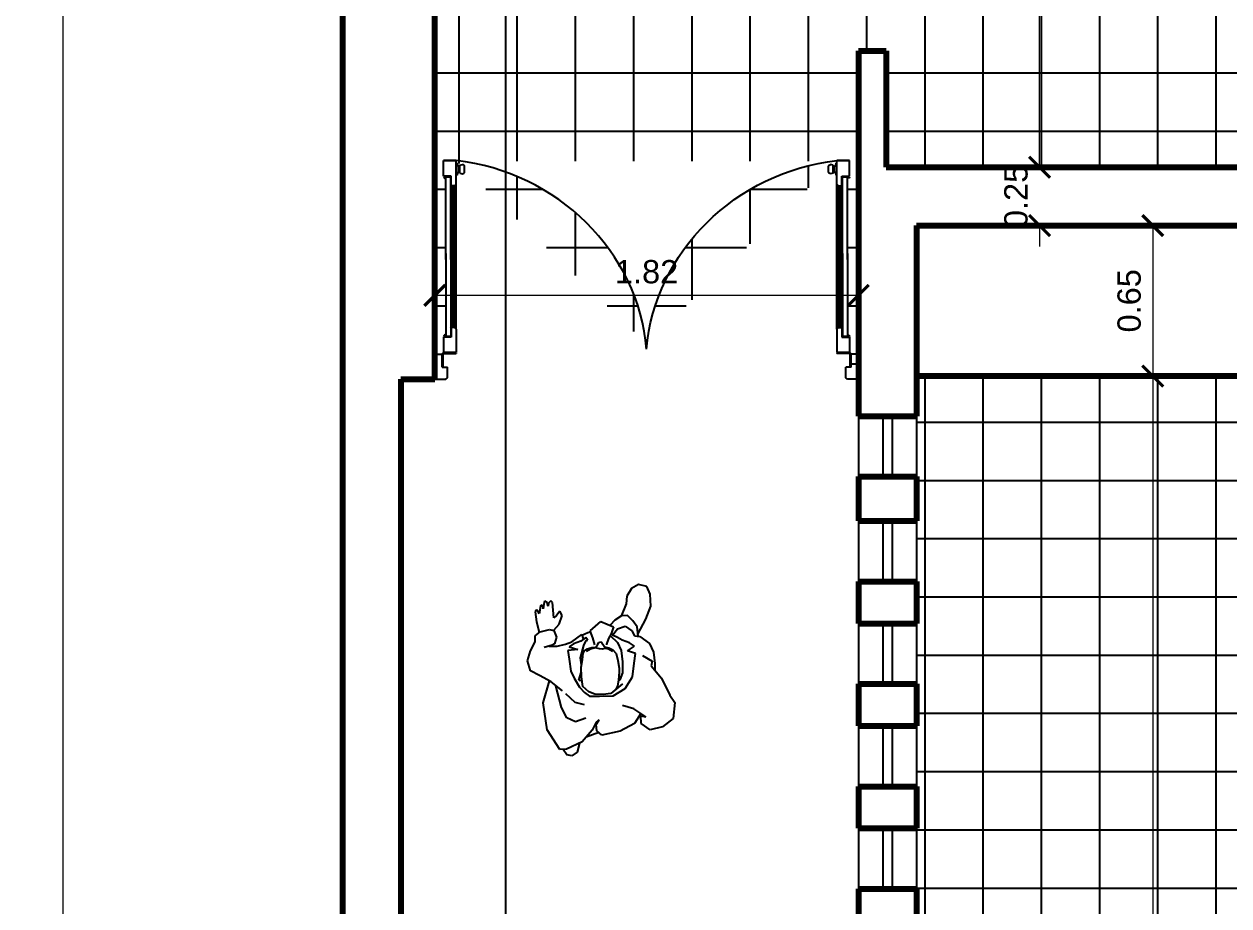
# Model space of a CAD drawing. Header units: inches. Extents: x -2.6 to 11.8, y -3.4 to 32.7.
# Drawn here: x -1.37 to 3.8, y 18.2 to 21.99 of the extents above; entities that cross this region are included whole.
import ezdxf

# ---------------------------------------------------------------- set-up
doc = ezdxf.new("R2010")
doc.units = ezdxf.units.IN
doc.header["$MEASUREMENT"] = 0
doc.linetypes.add('CONTINUA', pattern=[0])
for name, color, linetype in [('Cotas', 60, 'Continuous'), ('Linea de corte', 30, 'Continuous'), ('Personas', 241, 'Continuous'), ('Puertas', 1, 'Continuous'), ('Textura piso', 8, 'Continuous'), ('Ventana', 4, 'Continuous')]:
    doc.layers.add(name, color=color, linetype=linetype)
doc.layers.add('Paredes', color=5, linetype='Continuous', lineweight=80)
doc.styles.get("Standard").update_dxf_attribs({"font": 'arial.ttf'})
doc.dimstyles.new('Cotas', dxfattribs={"dimtxt": 0.1, "dimasz": 0.09, "dimexe": 0.2, "dimexo": 0.4, "dimgap": 0.05, "dimtad": 1, "dimzin": 0, "dimdsep": 46, "dimtxsty": 'Standard', "dimblk": 'ARCHTICK', "dimcen": 0.09, "dimse1": 1, "dimse2": 1, "dimclrd": 60, "dimclre": 256, "dimadec": 0, "dimazin": 0, "dimtfac": 1, "dimtix": 1, "dimtofl": 0, "dimtmove": 1, "dimatfit": 3, "dimfxl": 0, "dimtolj": 1, "dimtzin": 0, "dimlwd": 9, "dimarcsym": 0})
pattern_1 = [(0, (-26.74984, -126.97242), (7e-17, 0.25), []), (90, (-26.74984, -126.97242), (-0.25, 7e-17), [])]

# ---------------------------------------------------------------- blocks, each defined once
blk = doc.blocks.new('puerta 3')
at = {"layer": 'Puertas'}
for p, q in [((42.7446, 29.074), (42.7446, 29.0426)), ((42.8526, 29.074), (42.7446, 29.074)), ((42.7446, 29.074), (42.7446, 29.0426)), ((42.8526, 29.074), (42.8526, 29.0268)), ((42.8526, 29.074), (42.8526, 29.0268)), ((41.9137, 28.9822), (41.9137, 29.0362)), ((41.9137, 29.0362), (41.9137, 28.9822)), ((41.9806, 29.0362), (41.9137, 29.0362)), ((41.9137, 28.9822), (41.9137, 29.0362)), ((41.9137, 29.0362), (41.9137, 28.9822)), ((41.9806, 29.0362), (41.9137, 29.0362)), ((41.9806, 29.0034), (41.9806, 29.0362)), ((41.9806, 29.0034), (41.9806, 29.0362)), ((41.9827, 29.0293), (41.9827, 29.0362)), ((41.9827, 29.0293), (41.9827, 29.0362)), ((41.9896, 29.0293), (41.9827, 29.0293)), ((41.9896, 29.0293), (41.9827, 29.0293)), ((41.9827, 29.0271), (41.9827, 29.0055)), ((41.9827, 29.0055), (41.9827, 29.0271)), ((42.3132, 29.0271), (41.9827, 29.0271)), ((42.3386, 29.0271), (41.9827, 29.0271)), ((41.9827, 29.0271), (41.9827, 29.0055)), ((41.9827, 29.0055), (41.9827, 29.0271)), ((42.3132, 29.0271), (41.9827, 29.0271)), ((42.3386, 29.0271), (41.9827, 29.0271)), ((42.3132, 29.0271), (42.6691, 29.0271)), ((42.3132, 29.0271), (42.6691, 29.0271)), ((42.3386, 29.0271), (42.6691, 29.0271)), ((42.3386, 29.0271), (42.6691, 29.0271)), ((42.6623, 29.0293), (42.6691, 29.0293)), ((42.6623, 29.0293), (42.6691, 29.0293)), ((42.6691, 29.0293), (42.6691, 29.0362)), ((42.6691, 29.0293), (42.6691, 29.0362)), ((42.6691, 29.0271), (42.6691, 29.0055)), ((42.6691, 29.0055), (42.6691, 29.0271)), ((42.6691, 29.0271), (42.6691, 29.0055)), ((42.6691, 29.0055), (42.6691, 29.0271)), ((42.6713, 29.0362), (42.7381, 29.0362)), ((42.6713, 29.0034), (42.6713, 29.0362)), ((42.6713, 29.0362), (42.7381, 29.0362)), ((42.6713, 29.0034), (42.6713, 29.0362)), ((42.7381, 28.9822), (42.7381, 29.0362)), ((42.7381, 29.0362), (42.7381, 28.9822)), ((42.7381, 28.9822), (42.7381, 29.0362)), ((42.7381, 29.0362), (42.7381, 28.9822)), ((42.7425, 29.0362), (42.7403, 29.0362)), ((42.7403, 28.9822), (42.7403, 29.0362)), ((42.7425, 29.0362), (42.7403, 29.0362)), ((42.7403, 28.9822), (42.7403, 29.0362)), ((42.7425, 29.0362), (42.7425, 28.9822)), ((42.7425, 29.0362), (42.7425, 28.9822)), ((42.8008, 29.0426), (42.7446, 29.0426)), ((42.8008, 29.0426), (42.7446, 29.0426)), ((42.7986, 29.0405), (42.7446, 29.0405)), ((42.7446, 29.0405), (42.7446, 29.0383)), ((42.7986, 29.0405), (42.7446, 29.0405)), ((42.7446, 29.0405), (42.7446, 29.0383)), ((42.7986, 29.0383), (42.7446, 29.0383)), ((42.7986, 29.0383), (42.7446, 29.0383)), ((42.7986, 29.0383), (42.7986, 29.0405)), ((42.7986, 29.0383), (42.7986, 29.0405)), ((42.8008, 29.0426), (42.8008, 29.02)), ((42.8008, 29.0426), (42.8008, 29.02)), ((42.8458, 29.02), (42.8008, 29.02)), ((42.8458, 29.02), (42.8008, 29.02)), ((42.8526, 29.0268), (42.8458, 29.02)), ((42.8526, 29.0268), (42.8458, 29.02)), ((42.0149, 28.9822), (41.9137, 28.9822)), ((42.0149, 28.9822), (41.9137, 28.9822)), ((41.924, 28.9778), (41.924, 28.9822)), ((41.924, 28.9778), (41.924, 28.9822)), ((41.933, 28.966), (41.9308, 28.9548)), ((41.933, 28.966), (41.9308, 28.9548)), ((41.9676, 28.966), (41.933, 28.966)), ((41.9676, 28.966), (41.933, 28.966)), ((41.9401, 28.966), (41.9401, 28.972)), ((41.9605, 28.972), (41.9401, 28.972)), ((41.9401, 28.966), (41.9401, 28.972)), ((41.9605, 28.972), (41.9401, 28.972)), ((41.9605, 28.966), (41.9605, 28.972)), ((41.9605, 28.966), (41.9605, 28.972)), ((41.9676, 28.966), (41.9698, 28.9548)), ((41.9676, 28.966), (41.9698, 28.9548)), ((41.9766, 28.9778), (41.9766, 28.9822)), ((41.9766, 28.9778), (41.9766, 28.9822)), ((42.0217, 29.0034), (41.9806, 29.0034)), ((42.0217, 29.0034), (41.9806, 29.0034)), ((42.0217, 29.0055), (41.9827, 29.0055)), ((42.0217, 29.0055), (41.9827, 29.0055)), ((42.0217, 28.989), (42.0149, 28.9822)), ((42.0217, 28.989), (42.0149, 28.9822)), ((42.637, 28.9822), (42.0149, 28.9822)), ((42.637, 28.9822), (42.0149, 28.9822)), ((42.6352, 28.984), (42.0166, 28.984)), ((42.6352, 28.984), (42.0166, 28.984)), ((42.6334, 28.9858), (42.0185, 28.9858)), ((42.6334, 28.9858), (42.0185, 28.9858)), ((42.0217, 29.0055), (42.0226, 29.0064)), ((42.0217, 29.0055), (42.0226, 29.0064)), ((42.0217, 28.989), (42.0217, 29.0034)), ((42.0217, 28.989), (42.0217, 29.0034)), ((42.6301, 28.9985), (42.0217, 28.9985)), ((42.6301, 28.9985), (42.0217, 28.9985)), ((42.6301, 28.9922), (42.0217, 28.9922)), ((42.6301, 28.9922), (42.0217, 28.9922)), ((42.0234, 29.0055), (42.0226, 29.0064)), ((42.0234, 29.0055), (42.0226, 29.0064)), ((42.3132, 29.0055), (42.0234, 29.0055)), ((42.3386, 29.0055), (42.0234, 29.0055)), ((42.3132, 29.0055), (42.0234, 29.0055)), ((42.3386, 29.0055), (42.0234, 29.0055)), ((42.3132, 29.0055), (42.6284, 29.0055)), ((42.3132, 29.0055), (42.6284, 29.0055)), ((42.3386, 29.0055), (42.6284, 29.0055)), ((42.3386, 29.0055), (42.6284, 29.0055)), ((42.6284, 29.0055), (42.6293, 29.0064)), ((42.6284, 29.0055), (42.6293, 29.0064)), ((42.6301, 29.0055), (42.6293, 29.0064)), ((42.6301, 29.0055), (42.6293, 29.0064)), ((42.6301, 29.0055), (42.6691, 29.0055)), ((42.6301, 29.0055), (42.6691, 29.0055)), ((42.6301, 29.0034), (42.6713, 29.0034)), ((42.6301, 28.989), (42.6301, 29.0034)), ((42.6301, 29.0034), (42.6713, 29.0034)), ((42.6301, 28.989), (42.6301, 29.0034)), ((42.6301, 28.989), (42.637, 28.9822)), ((42.6301, 28.989), (42.637, 28.9822)), ((42.637, 28.9822), (42.7381, 28.9822)), ((42.637, 28.9822), (42.7381, 28.9822)), ((42.7403, 28.9822), (42.7425, 28.9822)), ((42.7403, 28.9822), (42.7425, 28.9822)), ((41.9617, 28.946), (41.9389, 28.946)), ((41.9617, 28.946), (41.9389, 28.946)), ((41.933, 27.3639), (41.9308, 27.375)), ((41.933, 27.3639), (41.9308, 27.375)), ((41.9676, 27.3639), (41.933, 27.3639)), ((41.9676, 27.3639), (41.933, 27.3639)), ((41.9617, 27.3838), (41.9389, 27.3838)), ((41.9617, 27.3838), (41.9389, 27.3838)), ((41.9401, 27.3639), (41.9401, 27.3578)), ((41.9401, 27.3639), (41.9401, 27.3578)), ((41.9605, 27.3578), (41.9401, 27.3578)), ((41.9605, 27.3578), (41.9401, 27.3578)), ((41.9605, 27.3639), (41.9605, 27.3578)), ((41.9605, 27.3639), (41.9605, 27.3578)), ((41.9676, 27.3639), (41.9698, 27.375)), ((41.9676, 27.3639), (41.9698, 27.375)), ((41.9137, 27.3477), (41.9137, 27.2937)), ((41.9137, 27.2937), (41.9137, 27.3477)), ((42.0149, 27.3477), (41.9137, 27.3477)), ((41.9137, 27.3477), (41.9137, 27.2937)), ((41.9137, 27.2937), (41.9137, 27.3477)), ((42.0149, 27.3477), (41.9137, 27.3477)), ((41.924, 27.352), (41.924, 27.3477)), ((41.924, 27.352), (41.924, 27.3477)), ((41.9766, 27.352), (41.9766, 27.3477)), ((41.9766, 27.352), (41.9766, 27.3477)), ((42.0217, 27.3264), (41.9806, 27.3264)), ((41.9806, 27.3264), (41.9806, 27.2937)), ((42.0217, 27.3264), (41.9806, 27.3264)), ((41.9806, 27.3264), (41.9806, 27.2937)), ((42.0217, 27.3243), (41.9827, 27.3243)), ((41.9827, 27.3027), (41.9827, 27.3243)), ((41.9827, 27.3243), (41.9827, 27.3027)), ((42.0217, 27.3243), (41.9827, 27.3243)), ((41.9827, 27.3027), (41.9827, 27.3243)), ((41.9827, 27.3243), (41.9827, 27.3027)), ((42.0217, 27.3408), (42.0149, 27.3477)), ((42.637, 27.3477), (42.0149, 27.3477)), ((42.0217, 27.3408), (42.0149, 27.3477)), ((42.637, 27.3477), (42.0149, 27.3477)), ((42.6352, 27.3459), (42.0166, 27.3459)), ((42.6352, 27.3459), (42.0166, 27.3459)), ((42.6334, 27.344), (42.0185, 27.344)), ((42.6334, 27.344), (42.0185, 27.344)), ((42.0217, 27.3408), (42.0217, 27.3264)), ((42.0217, 27.3408), (42.0217, 27.3264)), ((42.6301, 27.3376), (42.0217, 27.3376)), ((42.6301, 27.3376), (42.0217, 27.3376)), ((42.6301, 27.3313), (42.0217, 27.3313)), ((42.6301, 27.3313), (42.0217, 27.3313)), ((42.0217, 27.3243), (42.0226, 27.3234)), ((42.0217, 27.3243), (42.0226, 27.3234)), ((42.0234, 27.3243), (42.0226, 27.3234)), ((42.0234, 27.3243), (42.0226, 27.3234)), ((42.3132, 27.3243), (42.0234, 27.3243)), ((42.3386, 27.3243), (42.0234, 27.3243)), ((42.3132, 27.3243), (42.0234, 27.3243)), ((42.3386, 27.3243), (42.0234, 27.3243)), ((42.3132, 27.3243), (42.6284, 27.3243)), ((42.3132, 27.3243), (42.6284, 27.3243)), ((42.3386, 27.3243), (42.6284, 27.3243)), ((42.3386, 27.3243), (42.6284, 27.3243)), ((42.6284, 27.3243), (42.6293, 27.3234)), ((42.6284, 27.3243), (42.6293, 27.3234)), ((42.6301, 27.3243), (42.6293, 27.3234)), ((42.6301, 27.3243), (42.6293, 27.3234)), ((42.6301, 27.3408), (42.637, 27.3477)), ((42.6301, 27.3408), (42.637, 27.3477)), ((42.6301, 27.3408), (42.6301, 27.3264)), ((42.6301, 27.3408), (42.6301, 27.3264)), ((42.6301, 27.3264), (42.6713, 27.3264)), ((42.6301, 27.3264), (42.6713, 27.3264)), ((42.6301, 27.3243), (42.6691, 27.3243)), ((42.6301, 27.3243), (42.6691, 27.3243)), ((42.637, 27.3477), (42.7381, 27.3477)), ((42.637, 27.3477), (42.7381, 27.3477)), ((42.6691, 27.3027), (42.6691, 27.3243)), ((42.6691, 27.3243), (42.6691, 27.3027)), ((42.6691, 27.3027), (42.6691, 27.3243)), ((42.6691, 27.3243), (42.6691, 27.3027)), ((42.6713, 27.3264), (42.6713, 27.2937)), ((42.6713, 27.3264), (42.6713, 27.2937)), ((42.7381, 27.3477), (42.7381, 27.2937)), ((42.7381, 27.2937), (42.7381, 27.3477)), ((42.7381, 27.3477), (42.7381, 27.2937)), ((42.7381, 27.2937), (42.7381, 27.3477)), ((42.7403, 27.3477), (42.7403, 27.2937)), ((42.7403, 27.3477), (42.7425, 27.3477)), ((42.7403, 27.3477), (42.7403, 27.2937)), ((42.7403, 27.3477), (42.7425, 27.3477)), ((42.7425, 27.2937), (42.7425, 27.3477)), ((42.7425, 27.2937), (42.7425, 27.3477)), ((42.8008, 27.2872), (42.8008, 27.3099)), ((42.8458, 27.3099), (42.8008, 27.3099)), ((42.8008, 27.2872), (42.8008, 27.3099)), ((42.8458, 27.3099), (42.8008, 27.3099)), ((42.8526, 27.303), (42.8458, 27.3099)), ((42.8526, 27.303), (42.8458, 27.3099)), ((41.9806, 27.2937), (41.9137, 27.2937)), ((41.9806, 27.2937), (41.9137, 27.2937)), ((42.3132, 27.3027), (41.9827, 27.3027)), ((42.3386, 27.3027), (41.9827, 27.3027)), ((42.3132, 27.3027), (41.9827, 27.3027)), ((42.3386, 27.3027), (41.9827, 27.3027)), ((41.9896, 27.3005), (41.9827, 27.3005)), ((41.9827, 27.3005), (41.9827, 27.2937)), ((41.9896, 27.3005), (41.9827, 27.3005)), ((41.9827, 27.3005), (41.9827, 27.2937)), ((42.3132, 27.3027), (42.6691, 27.3027)), ((42.3132, 27.3027), (42.6691, 27.3027)), ((42.3386, 27.3027), (42.6691, 27.3027)), ((42.3386, 27.3027), (42.6691, 27.3027)), ((42.6623, 27.3005), (42.6691, 27.3005)), ((42.6623, 27.3005), (42.6691, 27.3005)), ((42.6691, 27.3005), (42.6691, 27.2937)), ((42.6691, 27.3005), (42.6691, 27.2937)), ((42.6713, 27.2937), (42.7381, 27.2937)), ((42.6713, 27.2937), (42.7381, 27.2937)), ((42.7425, 27.2937), (42.7403, 27.2937)), ((42.7425, 27.2937), (42.7403, 27.2937)), ((42.7986, 27.2915), (42.7446, 27.2915)), ((42.7446, 27.2893), (42.7446, 27.2915)), ((42.7986, 27.2915), (42.7446, 27.2915)), ((42.7446, 27.2893), (42.7446, 27.2915)), ((42.7986, 27.2893), (42.7446, 27.2893)), ((42.7986, 27.2893), (42.7446, 27.2893)), ((42.8008, 27.2872), (42.7446, 27.2872)), ((42.7446, 27.2559), (42.7446, 27.2872)), ((42.8008, 27.2872), (42.7446, 27.2872)), ((42.7446, 27.2559), (42.7446, 27.2872)), ((42.8526, 27.2559), (42.7446, 27.2559)), ((42.7986, 27.2915), (42.7986, 27.2893)), ((42.7986, 27.2915), (42.7986, 27.2893)), ((42.8526, 27.2559), (42.8526, 27.303)), ((42.8526, 27.2559), (42.8526, 27.303))]:
    blk.add_line(p, q, dxfattribs=at)
at = {"layer": 'Puertas', "extrusion": (0, 0, -1)}
for centre, major_axis, ratio, start_param, end_param in [((41.9827, 29.0293), (0.00485, 0.00485), 1, 5.497787, 7.068583), ((41.9827, 29.0293), (0.00485, 0.00485), 1, 5.497787, 7.068583), ((42.6691, 29.0293), (0.00485, -0.00485), 1, 2.356194, 3.926991), ((42.6691, 29.0293), (0.00485, -0.00485), 1, 2.356194, 3.926991), ((42.7425, 29.0383), (0.00153, -0.00153), 1, -1.570796, 4.712389), ((42.7425, 29.0383), (0.00153, -0.00153), 1, -1.570796, 4.712389), ((42.7415, 29.0347), (-0.3772, 0.7988), 0.930335, 3.63352, 5.066058), ((41.9239, 28.9521), (0.0182, 0.0182), 1, 5.499536, 6.181362), ((41.9239, 28.9521), (0.0182, 0.0182), 1, 5.499536, 6.181362), ((41.9767, 28.9521), (0.0182, 0.0182), 1, 4.814212, 5.496038), ((41.9767, 28.9521), (0.0182, 0.0182), 1, 4.814212, 5.496038), ((41.9389, 28.9541), (0.00575, 0.00575), 1, 2.356194, 4.008598), ((41.9389, 28.9541), (0.00575, 0.00575), 1, 2.356194, 4.008598), ((41.9617, 28.9541), (0.00575, 0.00575), 1, 0.703791, 2.356194), ((41.9617, 28.9541), (0.00575, 0.00575), 1, 0.703791, 2.356194)]:
    blk.add_ellipse(centre, major_axis=major_axis, ratio=ratio, start_param=start_param, end_param=end_param, dxfattribs=at)
at = {"layer": 'Puertas'}
for centre, major_axis, ratio, start_param, end_param in [((42.7415, 27.2951), (0.3772, 0.7988), 0.930335, 0.491927, 1.924465), ((41.9239, 27.3777), (0.0182, 0.0182), 1, 3.92874, 4.610566), ((41.9239, 27.3777), (0.0182, 0.0182), 1, 3.92874, 4.610566), ((41.9389, 27.3757), (0.00575, 0.00575), 1, 0.785398, 2.437801), ((41.9389, 27.3757), (0.00575, 0.00575), 1, 0.785398, 2.437801), ((41.9767, 27.3777), (-0.0182, 0.0182), 1, 1.672619, 2.354446), ((41.9767, 27.3777), (-0.0182, 0.0182), 1, 1.672619, 2.354446), ((41.9617, 27.3757), (-0.00575, 0.00575), 1, 3.845384, 5.497787), ((41.9617, 27.3757), (-0.00575, 0.00575), 1, 3.845384, 5.497787), ((41.9827, 27.3005), (-0.00485, 0.00485), 1, 2.356194, 3.926991), ((41.9827, 27.3005), (-0.00485, 0.00485), 1, 2.356194, 3.926991), ((42.6691, 27.3005), (0.00485, 0.00485), 1, 2.356194, 3.926991), ((42.6691, 27.3005), (0.00485, 0.00485), 1, 2.356194, 3.926991), ((42.7425, 27.2915), (0.00153, 0.00153), 1, 1.570796326794897, 7.853981633974483), ((42.7425, 27.2915), (0.00153, 0.00153), 1, 1.570796326794897, 7.853981633974483)]:
    blk.add_ellipse(centre, major_axis=major_axis, ratio=ratio, start_param=start_param, end_param=end_param, dxfattribs=at)
blk = doc.blocks.new('_ArchTick')
at = {"color": 0, "linetype": 'ByBlock', "const_width": 0.15}
blk.add_lwpolyline([(-0.5, -0.5), (0.5, 0.5)], dxfattribs=at)
blk = doc.blocks.new('*D104')
at = {"layer": 'Cotas', "color": 60, "linetype": 'CONTINUA', "lineweight": 9, "transparency": 16777216}
blk.add_line((-1.2, 30.05), (-1.2, 0), dxfattribs=at)
at = {"layer": 'Defpoints', "color": 0, "transparency": 16777216}
for p in [(-1.2, 30.05), (-1.2, 0), (-1.2, 0)]:
    blk.add_point(p, dxfattribs=at)
at = {"layer": 'Cotas', "color": 60, "lineweight": 9, "transparency": 16777216, "xscale": 0.09, "yscale": 0.09, "zscale": 0.09}
for p, rotation in [((-1.2, 30.05), 90), ((-1.2, 0), 270)]:
    blk.add_blockref('_ArchTick', p, dxfattribs=dict(at, rotation=rotation))
at = {"layer": 'Cotas', "color": 0, "transparency": 16777216, "insert": (-1.3011, 15.025), "char_height": 0.1, "attachment_point": 5, "rotation": 90}
blk.add_mtext('\\A1;30.05', dxfattribs=at)
blk = doc.blocks.new('*D106')
at = {"layer": 'Cotas', "color": 60, "linetype": 'CONTINUA', "lineweight": 9, "transparency": 16777216}
blk.add_line((2.9922, 21.372), (2.9922, 25.4866), dxfattribs=at)
at = {"layer": 'Defpoints', "color": 0, "transparency": 16777216}
for p in [(2.9922, 25.4866), (2.9922, 25.4866), (2.9922, 21.372)]:
    blk.add_point(p, dxfattribs=at)
at = {"layer": 'Cotas', "color": 60, "lineweight": 9, "transparency": 16777216, "xscale": 0.09, "yscale": 0.09, "zscale": 0.09}
for p, rotation in [((2.9922, 25.4866), 90), ((2.9922, 21.372), 270)]:
    blk.add_blockref('_ArchTick', p, dxfattribs=dict(at, rotation=rotation))
at = {"layer": 'Cotas', "color": 0, "transparency": 16777216, "insert": (2.892, 23.4293), "char_height": 0.1, "attachment_point": 5, "rotation": 90}
blk.add_mtext('\\A1;4.11', dxfattribs=at)
blk = doc.blocks.new('*D107')
at = {"layer": 'Cotas', "color": 60, "linetype": 'CONTINUA', "lineweight": 9, "transparency": 16777216}
blk.add_line((2.2142, 20.8221), (0.3961, 20.8221), dxfattribs=at)
at = {"layer": 'Defpoints', "color": 0, "transparency": 16777216}
for p in [(0.3961, 20.8221), (0.3961, 20.8221), (2.2142, 20.8221)]:
    blk.add_point(p, dxfattribs=at)
at = {"layer": 'Cotas', "color": 60, "lineweight": 9, "transparency": 16777216, "xscale": 0.09, "yscale": 0.09, "zscale": 0.09, "rotation": 180}
blk.add_blockref('_ArchTick', (0.3961, 20.8221), dxfattribs=at)
at = {"layer": 'Cotas', "color": 60, "lineweight": 9, "transparency": 16777216, "xscale": 0.09, "yscale": 0.09, "zscale": 0.09}
blk.add_blockref('_ArchTick', (2.2142, 20.8221), dxfattribs=at)
at = {"layer": 'Cotas', "color": 0, "transparency": 16777216, "insert": (1.3052, 20.9232), "char_height": 0.1, "attachment_point": 5}
blk.add_mtext('\\A1;1.82', dxfattribs=at)
blk = doc.blocks.new('*D109')
at = {"layer": 'Cotas', "color": 60, "linetype": 'CONTINUA', "lineweight": 9, "transparency": 16777216}
blk.add_line((3.4779, 21.122), (3.4779, 20.4759), dxfattribs=at)
at = {"layer": 'Defpoints', "color": 0, "transparency": 16777216}
for p in [(3.4779, 21.122), (3.4779, 20.4759), (3.4779, 20.4759)]:
    blk.add_point(p, dxfattribs=at)
at = {"layer": 'Cotas', "color": 60, "lineweight": 9, "transparency": 16777216, "xscale": 0.09, "yscale": 0.09, "zscale": 0.09}
for p, rotation in [((3.4779, 21.122), 90), ((3.4779, 20.4759), 270)]:
    blk.add_blockref('_ArchTick', p, dxfattribs=dict(at, rotation=rotation))
at = {"layer": 'Cotas', "color": 0, "transparency": 16777216, "insert": (3.3769, 20.7989), "char_height": 0.1, "attachment_point": 5, "rotation": 90}
blk.add_mtext('\\A1;0.65', dxfattribs=at)
blk = doc.blocks.new('*D110')
at = {"layer": 'Cotas', "color": 60, "linetype": 'CONTINUA', "lineweight": 9, "transparency": 16777216}
blk.add_line((3.4779, 20.4759), (3.4779, 13.8641), dxfattribs=at)
at = {"layer": 'Defpoints', "color": 0, "transparency": 16777216}
for p in [(3.4779, 20.4759), (3.4779, 13.8641), (3.4779, 13.8641)]:
    blk.add_point(p, dxfattribs=at)
at = {"layer": 'Cotas', "color": 60, "lineweight": 9, "transparency": 16777216, "xscale": 0.09, "yscale": 0.09, "zscale": 0.09}
for p, rotation in [((3.4779, 20.4759), 90), ((3.4779, 13.8641), 270)]:
    blk.add_blockref('_ArchTick', p, dxfattribs=dict(at, rotation=rotation))
at = {"layer": 'Cotas', "color": 0, "transparency": 16777216, "insert": (3.3769, 17.17), "char_height": 0.1, "attachment_point": 5, "rotation": 90}
blk.add_mtext('\\A1;6.61', dxfattribs=at)
blk = doc.blocks.new('*D169')
at = {"layer": 'Cotas', "color": 60, "linetype": 'CONTINUA', "lineweight": 9, "transparency": 16777216}
for p, q in [((2.9922, 21.372), (2.9922, 21.462)), ((2.9922, 21.122), (2.9922, 21.032))]:
    blk.add_line(p, q, dxfattribs=at)
at = {"layer": 'Defpoints', "color": 0, "transparency": 16777216}
for p in [(2.9922, 21.372), (2.9922, 21.372), (2.9922, 21.122)]:
    blk.add_point(p, dxfattribs=at)
at = {"layer": 'Cotas', "color": 60, "lineweight": 9, "transparency": 16777216, "xscale": 0.09, "yscale": 0.09, "zscale": 0.09}
for p, rotation in [((2.9922, 21.372), 270), ((2.9922, 21.122), 90)]:
    blk.add_blockref('_ArchTick', p, dxfattribs=dict(at, rotation=rotation))
at = {"layer": 'Cotas', "color": 0, "transparency": 16777216, "insert": (2.8912, 21.247), "char_height": 0.1, "attachment_point": 5, "rotation": 90}
blk.add_mtext('\\A1;0.25', dxfattribs=at)
blk = doc.blocks.new('persona2')
at = {"layer": 'Personas', "color": 30, "linetype": 'ByBlock'}
for p, q in [((44.9762, 30.9105), (45.0493, 30.947)), ((45.0493, 30.947), (45.0801, 30.9681)), ((45.0801, 30.9681), (45.1494, 30.9605)), ((45.1494, 30.9605), (45.184, 30.9143)), ((44.8261, 30.8585), (44.8646, 30.8759)), ((44.8646, 30.8759), (44.9127, 30.8816)), ((44.9127, 30.8816), (44.9411, 30.8816)), ((44.9223, 30.8662), (44.9762, 30.9105)), ((45.184, 30.9143), (45.1975, 30.8624)), ((44.7972, 30.8182), (44.8261, 30.8585)), ((44.878, 30.8297), (44.9031, 30.8701)), ((44.9031, 30.8701), (44.9223, 30.8662)), ((45.1417, 30.8432), (45.1071, 30.7912)), ((45.1378, 30.822), (45.1417, 30.8432)), ((45.1706, 30.8239), (45.1378, 30.822)), ((45.1975, 30.8624), (45.1706, 30.8239)), ((44.7299, 30.7874), (44.7068, 30.7643)), ((44.7549, 30.8066), (44.7299, 30.7874)), ((44.753, 30.7547), (44.7722, 30.7836)), ((44.7959, 30.8105), (44.7549, 30.8066)), ((44.7722, 30.7836), (44.7934, 30.7951)), ((44.7934, 30.7951), (44.7972, 30.8182)), ((44.8242, 30.7739), (44.8126, 30.7413)), ((44.8376, 30.7951), (44.8242, 30.7739)), ((44.8588, 30.7643), (44.8376, 30.7951)), ((44.8703, 30.7989), (44.8588, 30.7643)), ((44.9108, 30.7932), (44.8703, 30.7989)), ((44.9704, 30.7855), (44.9108, 30.7932)), ((45.0205, 30.7547), (44.9704, 30.7855)), ((45.1071, 30.7912), (45.0936, 30.7432)), ((45.1273, 30.8215), (45.1706, 30.7951)), ((45.1706, 30.7951), (45.2033, 30.7336)), ((44.7068, 30.7643), (44.7087, 30.7393)), ((44.7087, 30.7393), (44.726, 30.7105)), ((44.7645, 30.722), (44.753, 30.7547)), ((44.7914, 30.7009), (44.7645, 30.722)), ((44.8011, 30.722), (44.7914, 30.7009)), ((44.7931, 30.6907), (44.8222, 30.722)), ((44.8126, 30.7413), (44.8011, 30.722)), ((44.8222, 30.722), (44.8569, 30.7374)), ((44.8569, 30.7374), (44.905, 30.7432)), ((44.905, 30.7432), (44.9531, 30.7432)), ((44.9531, 30.7432), (44.9825, 30.7319)), ((45.0512, 30.7028), (45.0205, 30.7547)), ((45.2033, 30.7336), (45.2206, 30.6547)), ((44.726, 30.7105), (44.7487, 30.6903)), ((45.0532, 30.6451), (45.0512, 30.7028)), ((45.0532, 30.6009), (45.0532, 30.6451)), ((45.1744, 30.6297), (45.1552, 30.6432)), ((45.1552, 30.6432), (45.1648, 30.6297)), ((45.1648, 30.6297), (45.1994, 30.6124)), ((45.2014, 30.6336), (45.1744, 30.6297)), ((45.2206, 30.6547), (45.2014, 30.6336)), ((45.2087, 30.6416), (45.229, 30.5874)), ((44.7799, 30.5951), (44.7762, 30.6062)), ((44.7914, 30.5693), (44.7799, 30.5951)), ((44.7876, 30.5682), (44.8068, 30.574)), ((44.8203, 30.5259), (44.7876, 30.5682)), ((44.8126, 30.5951), (44.8011, 30.5855)), ((44.8011, 30.5855), (44.8165, 30.5644)), ((44.8145, 30.5874), (44.8126, 30.5951)), ((44.8357, 30.5778), (44.8145, 30.5874)), ((44.8165, 30.5644), (44.828, 30.5336)), ((44.8877, 30.5624), (44.8357, 30.5778)), ((44.918, 30.5675), (44.8877, 30.5624)), ((45.0147, 30.5586), (45.0378, 30.5797)), ((45.0378, 30.5797), (45.0532, 30.6009)), ((45.0897, 30.5797), (45.0801, 30.5394)), ((45.1475, 30.5855), (45.1629, 30.5413)), ((45.1994, 30.6124), (45.2495, 30.5701)), ((45.2495, 30.5701), (45.2803, 30.5028)), ((44.8299, 30.499), (44.8203, 30.5259)), ((44.828, 30.5336), (44.8415, 30.5144)), ((44.8415, 30.5144), (44.853, 30.5509)), ((44.853, 30.5509), (44.8569, 30.5086)), ((44.8569, 30.5086), (44.8934, 30.5144)), ((44.8934, 30.5144), (44.9454, 30.5221)), ((44.9454, 30.5221), (44.9762, 30.5355)), ((44.9762, 30.5355), (45.0147, 30.5586)), ((45.0801, 30.5394), (45.0435, 30.5)), ((45.1629, 30.5413), (45.1455, 30.5048)), ((44.7703, 30.449), (44.7991, 30.4605)), ((44.7991, 30.4605), (44.828, 30.4509)), ((44.8376, 30.4624), (44.8299, 30.499)), ((44.8376, 30.4275), (44.8376, 30.4624)), ((45.0301, 30.4855), (44.9916, 30.4375)), ((45.1013, 30.4817), (45.0089, 30.4567)), ((45.1455, 30.5048), (45.1013, 30.4817)), ((45.2822, 30.474), (45.1975, 30.4201)), ((45.2803, 30.5028), (45.2822, 30.474)), ((44.7664, 30.4298), (44.7703, 30.449)), ((44.7761, 30.3894), (44.7664, 30.4298)), ((44.828, 30.4509), (44.8338, 30.4413)), ((44.8338, 30.4413), (44.8434, 30.4067)), ((44.9916, 30.4375), (44.9646, 30.3875)), ((45.082, 30.4028), (44.9875, 30.4298)), ((45.1975, 30.4201), (45.082, 30.4028)), ((44.7934, 30.3682), (44.7761, 30.3894)), ((44.8203, 30.3682), (44.7934, 30.3682)), ((44.8588, 30.349), (44.8203, 30.3682)), ((44.9646, 30.3875), (44.9435, 30.349)), ((44.9011, 30.3355), (44.8588, 30.349)), ((44.9435, 30.349), (44.9011, 30.3355))]:
    blk.add_line(p, q, dxfattribs=at)
at = {"layer": 'Personas', "color": 18, "linetype": 'ByBlock'}
for p, q in [((44.5817, 30.847), (44.574, 30.8124)), ((44.6144, 30.8624), (44.5817, 30.847)), ((44.6664, 30.8643), (44.6144, 30.8624)), ((44.7222, 30.8432), (44.6664, 30.8643)), ((44.787, 30.8097), (44.7222, 30.8432)), ((44.574, 30.8124), (44.5913, 30.7816)), ((44.5913, 30.7816), (44.624, 30.7624)), ((44.624, 30.7624), (44.6567, 30.7586)), ((44.6567, 30.7586), (44.7099, 30.7373)), ((45.2547, 30.5587), (45.2937, 30.549)), ((45.2937, 30.549), (45.3091, 30.5259)), ((45.3091, 30.5259), (45.3053, 30.5048)), ((45.3053, 30.5048), (45.2812, 30.4887))]:
    blk.add_line(p, q, dxfattribs=at)
at = {"layer": 'Personas', "linetype": 'ByBlock'}
for p, q in [((44.8694, 30.7156), (44.9004, 30.7229)), ((44.9004, 30.7229), (44.9321, 30.7284)), ((44.9321, 30.7284), (44.9546, 30.729)), ((44.9546, 30.729), (44.982, 30.7266)), ((44.9839, 30.7321), (44.9581, 30.7287)), ((44.965, 30.7296), (45.0094, 30.7217)), ((44.9875, 30.7278), (44.9839, 30.7321)), ((44.9857, 30.726), (44.9875, 30.7278)), ((45, 30.7437), (45.0411, 30.6931)), ((45.0094, 30.7217), (45.0253, 30.7126)), ((44.8335, 30.6621), (44.8432, 30.667)), ((44.8432, 30.6724), (44.845, 30.684)), ((44.8432, 30.667), (44.8432, 30.6724)), ((44.845, 30.684), (44.8536, 30.7023)), ((44.8536, 30.7023), (44.8694, 30.7156)), ((45.0411, 30.6931), (45.046, 30.6597)), ((44.8201, 30.6481), (44.8237, 30.6548)), ((44.8225, 30.642), (44.8201, 30.6481)), ((44.8322, 30.6359), (44.8225, 30.642)), ((44.8237, 30.6548), (44.8335, 30.6621)), ((44.8426, 30.6292), (44.8322, 30.6359)), ((44.8438, 30.611), (44.8426, 30.6292)), ((45.0442, 30.6238), (45.0338, 30.5982)), ((45.046, 30.6597), (45.0442, 30.6238)), ((44.8499, 30.5915), (44.8438, 30.611)), ((44.856, 30.5818), (44.8499, 30.5915)), ((44.8688, 30.5751), (44.856, 30.5818)), ((44.8956, 30.5721), (44.8688, 30.5751)), ((44.9285, 30.5654), (44.8956, 30.5721)), ((44.9693, 30.5672), (44.9285, 30.5654)), ((44.9839, 30.5556), (44.9515, 30.5664)), ((45.0107, 30.5727), (44.9693, 30.5672)), ((44.9827, 30.569), (44.9869, 30.5611)), ((45.0338, 30.5982), (45.0107, 30.5727)), ((44.9869, 30.5611), (44.9839, 30.5556)), ((44.7068, 30.4836), (44.6875, 30.474)), ((44.6875, 30.474), (44.7068, 30.4605)), ((44.7433, 30.4721), (44.7068, 30.4836)), ((44.7068, 30.4605), (44.7164, 30.449)), ((44.77, 30.4478), (44.7433, 30.4721)), ((44.651, 30.4432), (44.6433, 30.4355)), ((44.6433, 30.4355), (44.6529, 30.4259)), ((44.651, 30.4201), (44.6452, 30.4105)), ((44.6452, 30.4105), (44.649, 30.4067)), ((44.7164, 30.449), (44.651, 30.4432)), ((44.6664, 30.424), (44.651, 30.4201)), ((44.6529, 30.4259), (44.6664, 30.424)), ((44.649, 30.4067), (44.6779, 30.4028)), ((44.6644, 30.4009), (44.6625, 30.3932)), ((44.6625, 30.3932), (44.6664, 30.3913)), ((44.6779, 30.4028), (44.6644, 30.4009)), ((44.6664, 30.3913), (44.6991, 30.3855)), ((44.6856, 30.3798), (44.6837, 30.3721)), ((44.6837, 30.3721), (44.6914, 30.3682)), ((44.6991, 30.3855), (44.6856, 30.3798)), ((44.6914, 30.3682), (44.7337, 30.374)), ((44.7337, 30.374), (44.7786, 30.3862))]:
    blk.add_line(p, q, dxfattribs=at)
at = {"layer": 'Personas', "color": 5, "linetype": 'ByBlock'}
for p, q in [((44.7318, 30.6509), (44.7549, 30.7047)), ((44.7549, 30.7047), (44.7857, 30.6951)), ((44.7857, 30.6951), (44.8049, 30.6836)), ((44.8049, 30.6836), (44.8299, 30.674)), ((44.8299, 30.674), (44.8319, 30.674)), ((44.7722, 30.6047), (44.7318, 30.6509)), ((44.803, 30.6163), (44.7722, 30.6047)), ((44.8319, 30.624), (44.803, 30.6163))]:
    blk.add_line(p, q, dxfattribs=at)
at = {"layer": 'Personas', "color": 250, "linetype": 'ByBlock'}
for p, q in [((44.8517, 30.684), (44.8487, 30.6682)), ((44.8487, 30.6682), (44.8505, 30.6566)), ((44.8615, 30.7017), (44.8517, 30.684)), ((44.8499, 30.6439), (44.8456, 30.6274)), ((44.8456, 30.6274), (44.8517, 30.6049)), ((44.8505, 30.6566), (44.8499, 30.6439)), ((44.8517, 30.6049), (44.8615, 30.5879))]:
    blk.add_line(p, q, dxfattribs=at)

msp = doc.modelspace()

# ---------------------------------------------------------------- hatches: boundary and pattern name
at = {"layer": 'Textura piso'}
h = msp.add_hatch(dxfattribs=at)
h.set_pattern_fill('ANSI37', color=256, scale=2, angle=315, style=0)
h.set_pattern_definition(pattern_1)
edge = h.paths.add_edge_path()
edge.add_line((5.6491, 21.1822), (5.6491, 21.2224))
edge.add_line((5.6491, 21.2224), (5.6491, 21.2826))
edge.add_line((5.6491, 21.2826), (7.6497, 21.2826))
edge.add_line((7.6497, 21.2826), (7.6497, 21.2826))
edge.add_line((7.6497, 21.2826), (7.6499, 21.2826))
edge.add_line((7.6499, 21.2826), (7.6499, 24.5473))
edge.add_line((7.6499, 24.5473), (8.8099, 24.5473))
edge.add_line((8.8099, 24.5473), (8.8099, 25.4866))
edge.add_line((8.8099, 25.4866), (0.3961, 25.4866))
edge.add_line((0.3961, 25.4866), (0.3961, 20.5699))
edge.add_line((0.3961, 20.5699), (0.423, 20.5699))
edge.add_ellipse((0.4317, 20.5721), major_axis=(0.00153, -0.00153), ratio=1, start_angle=90, end_angle=405, ccw=False)
edge.add_line((0.4339, 20.574), (0.4339, 20.6494))
edge.add_ellipse((0.4408, 20.6454), major_axis=(0.00485, -0.00485), ratio=1, start_angle=135, end_angle=225, ccw=False)
edge.add_line((0.4429, 20.6532), (0.4429, 21.0013))
edge.add_line((0.4429, 21.0013), (0.4429, 21.3241))
edge.add_ellipse((0.4408, 21.3318), major_axis=(0.00485, 0.00485), ratio=1, start_angle=135, end_angle=225, ccw=False)
edge.add_line((0.4339, 21.3278), (0.4339, 21.4008))
edge.add_line((0.4339, 21.4008), (0.4879, 21.4008))
edge.add_ellipse((0.4353, 20.573), major_axis=(0.7988, -0.3772), ratio=0.930335, start_angle=28.1853, end_angle=110.2637, ccw=False)
edge.add_ellipse((2.175, 20.573), major_axis=(0.7988, 0.3772), ratio=0.930335, start_angle=69.7363, end_angle=151.8147, ccw=False)
edge.add_line((2.1224, 21.4008), (2.1764, 21.4008))
edge.add_line((2.1764, 21.4008), (2.1764, 21.3278))
edge.add_ellipse((2.1696, 21.3318), major_axis=(0.00485, 0.00485), ratio=1, start_angle=225, end_angle=315)
edge.add_line((2.1674, 21.3241), (2.1674, 21.0013))
edge.add_line((2.1674, 21.0013), (2.1674, 20.9759))
edge.add_line((2.1674, 20.9759), (2.1674, 20.6532))
edge.add_ellipse((2.1696, 20.6454), major_axis=(0.00485, 0.00485), ratio=1, start_angle=-45, end_angle=45)
edge.add_line((2.1764, 20.6494), (2.1764, 20.5764))
edge.add_line((2.1764, 20.5764), (2.1764, 20.5699))
edge.add_line((2.1764, 20.5699), (2.1807, 20.5699))
edge.add_line((2.1807, 20.5699), (2.1807, 20.5138))
edge.add_line((2.1807, 20.5138), (2.1602, 20.5138))
edge.add_line((2.1602, 20.5138), (2.1602, 20.4688))
edge.add_line((2.1602, 20.4688), (2.1671, 20.4619))
edge.add_line((2.1671, 20.4619), (2.2142, 20.4619))
edge.add_line((2.2142, 20.4619), (2.2142, 20.5699))
edge.add_line((2.2142, 20.5699), (2.2142, 21.872))
edge.add_line((2.2142, 21.872), (2.3342, 21.872))
edge.add_line((2.3342, 21.872), (2.3342, 21.372))
edge.add_line((2.3342, 21.372), (4.0499, 21.372))
edge.add_line((4.0499, 21.372), (4.0499, 21.1822))
edge.add_line((4.0499, 21.1822), (5.6491, 21.1822))
h.paths.add_polyline_path([(3.7512, 24.0904), (3.7512, 23.4904), (2.6512, 23.4904), (2.6512, 24.0904)], flags=16)
h.paths.add_polyline_path([(5.4868, 24.2166), (5.7684, 24.2166), (5.7684, 24.4035), (6.1307, 24.4035), (6.1307, 24.6851), (6.5061, 24.6851), (6.5061, 24.4035), (6.8684, 24.4035), (6.8684, 24.2166), (7.1499, 24.2166), (7.1499, 23.8412), (6.8684, 23.8412), (6.8684, 23.4912), (7.1499, 23.4912), (7.1499, 23.1158), (6.8684, 23.1158), (6.8684, 22.7658), (7.1499, 22.7658), (7.1499, 22.3904), (6.8684, 22.3904), (6.8684, 22.2035), (6.5061, 22.2035), (6.5061, 21.922), (6.1307, 21.922), (6.1307, 22.2035), (5.7684, 22.2035), (5.7684, 22.3904), (5.4868, 22.3904), (5.4868, 22.7658), (5.7684, 22.7658), (5.7684, 23.1158), (5.4868, 23.1158), (5.4868, 23.4912), (5.7684, 23.4912), (5.7684, 23.8412), (5.4868, 23.8412)], flags=16)
h.paths.add_polyline_path([(4.4868, 23.1904), (4.4868, 22.3904), (1.9868, 22.3904), (1.9868, 23.1904)], flags=16)
h.paths.add_polyline_path([(2.3512, 24.0904), (2.3512, 23.4904), (1.9012, 23.4904), (1.9012, 24.0904)], flags=16)
h.paths.add_polyline_path([(4.2047, 24.6693), (4.8928, 24.6693), (4.8928, 24.5476), (4.2047, 24.5476)], flags=24)
h.paths.add_polyline_path([(3.9203, 24.9797), (5.1563, 24.9797), (5.1563, 24.7484), (3.9203, 24.7484)], flags=24)
h = msp.add_hatch(dxfattribs=at)
h.set_pattern_fill('ANSI37', color=256, scale=2, angle=315, style=0)
h.set_pattern_definition(pattern_1)
edge = h.paths.add_edge_path()
edge.add_line((9.0599, 13.8641), (9.0599, 19.6663))
edge.add_ellipse((9.0483, 19.6701), major_axis=(0.00575, 0.00575), ratio=1, start_angle=220.3243, end_angle=315, ccw=False)
edge.add_line((9.0476, 19.662), (9.0322, 19.6658))
edge.add_line((9.0322, 19.6658), (9.0322, 19.6714))
edge.add_ellipse((9.0521, 19.6552), major_axis=(0.0182, 0.0182), ratio=1, start_angle=95.834, end_angle=134.8998)
edge.add_line((9.0265, 19.6552), (9.0221, 19.6552))
edge.add_line((9.0221, 19.6552), (9.0221, 19.645))
edge.add_line((9.0221, 19.645), (8.9681, 19.645))
edge.add_ellipse((9.0207, 20.4728), major_axis=(0.5865, 0.5865), ratio=1, start_angle=134.7855, end_angle=221.3655, ccw=False)
edge.add_line((8.1912, 20.4759), (8.1599, 20.4759))
edge.add_line((8.1599, 20.4759), (7.6499, 20.4759))
edge.add_line((7.6499, 20.4759), (2.4642, 20.4759))
edge.add_line((2.4642, 20.4759), (2.4642, 20.3041))
edge.add_line((2.4642, 20.3041), (2.4642, 20.0441))
edge.add_line((2.4642, 20.0441), (2.4642, 19.8541))
edge.add_line((2.4642, 19.8541), (2.4642, 19.5941))
edge.add_line((2.4642, 19.5941), (2.4642, 19.4141))
edge.add_line((2.4642, 19.4141), (2.4642, 19.1541))
edge.add_line((2.4642, 19.1541), (2.4642, 18.9741))
edge.add_line((2.4642, 18.9741), (2.4642, 18.7141))
edge.add_line((2.4642, 18.7141), (2.4642, 18.5341))
edge.add_line((2.4642, 18.5341), (2.4642, 18.2741))
edge.add_line((2.4642, 18.2741), (2.4642, 18.0941))
edge.add_line((2.4642, 18.0941), (2.4642, 17.8341))
edge.add_line((2.4642, 17.8341), (2.4642, 17.6541))
edge.add_line((2.4642, 17.6541), (2.4642, 17.3941))
edge.add_line((2.4642, 17.3941), (2.4642, 17.2141))
edge.add_line((2.4642, 17.2141), (2.4642, 16.9541))
edge.add_line((2.4642, 16.9541), (2.4642, 16.7741))
edge.add_line((2.4642, 16.7741), (2.4642, 16.5141))
edge.add_line((2.4642, 16.5141), (2.4642, 16.3341))
edge.add_line((2.4642, 16.3341), (2.4642, 16.0741))
edge.add_line((2.4642, 16.0741), (2.4642, 15.8941))
edge.add_line((2.4642, 15.8941), (2.4642, 15.6341))
edge.add_line((2.4642, 15.6341), (2.4642, 15.4541))
edge.add_line((2.4642, 15.4541), (2.4642, 15.1941))
edge.add_line((2.4642, 15.1941), (2.4642, 15.0141))
edge.add_line((2.4642, 15.0141), (2.4642, 14.7541))
edge.add_line((2.4642, 14.7541), (2.4642, 14.5741))
edge.add_line((2.4642, 14.5741), (2.4642, 14.3141))
edge.add_line((2.4642, 14.3141), (2.4642, 14.1341))
edge.add_line((2.4642, 14.1341), (2.4642, 13.8641))
edge.add_line((2.4642, 13.8641), (5.3119, 13.8641))
edge.add_line((5.3119, 13.8641), (9.0599, 13.8641))
h.paths.add_polyline_path([(5.2947, 17.8973), (5.9829, 17.8973), (5.9829, 17.7757), (5.2947, 17.7757)], flags=24)
h.paths.add_polyline_path([(5.1961, 18.2365), (5.9816, 18.2365), (5.9816, 18.0053), (5.1961, 18.0053)], flags=24)

# ---------------------------------------------------------------- linework, layer by layer
at = {"layer": 'Linea de corte'}
msp.add_line((0.7, 32.25), (0.7, -2.2), dxfattribs=at)
at = {"layer": 'Paredes'}
for p, q in [((0, 30.05), (0, 0)), ((0.3961, 20.4619), (0.3961, 26.9286)), ((2.2142, 21.872), (2.2142, 20.3041)), ((2.2142, 21.872), (2.3342, 21.872)), ((2.3342, 21.872), (2.3342, 21.372)), ((2.3342, 21.372), (4.0499, 21.372)), ((2.4642, 21.122), (2.4642, 20.3041)), ((2.4642, 21.122), (4.0499, 21.122)), ((0.25, 20.4619), (0.25, 5.5829)), ((0.25, 20.4619), (0.3961, 20.4619)), ((7.6499, 20.4759), (2.4642, 20.4759)), ((2.2142, 20.3041), (2.4642, 20.3041)), ((2.2142, 20.0441), (2.2142, 19.8541)), ((2.2142, 20.0441), (2.4642, 20.0441)), ((2.4642, 20.0441), (2.4642, 19.8541)), ((2.2142, 19.8541), (2.4642, 19.8541)), ((2.2142, 19.5941), (2.2142, 19.4141)), ((2.2142, 19.5941), (2.4642, 19.5941)), ((2.4642, 19.5941), (2.4642, 19.4141)), ((2.2142, 19.4141), (2.4642, 19.4141)), ((2.2142, 19.1541), (2.2142, 18.9741)), ((2.2142, 19.1541), (2.4642, 19.1541)), ((2.4642, 19.1541), (2.4642, 18.9741)), ((2.2142, 18.9741), (2.4642, 18.9741)), ((2.2142, 18.7141), (2.2142, 18.5341)), ((2.2142, 18.7141), (2.4642, 18.7141)), ((2.4642, 18.7141), (2.4642, 18.5341)), ((2.2142, 18.5341), (2.4642, 18.5341)), ((2.2142, 18.2741), (2.2142, 18.0941)), ((2.2142, 18.2741), (2.4642, 18.2741)), ((2.4642, 18.2741), (2.4642, 18.0941))]:
    msp.add_line(p, q, dxfattribs=at)
at = {"layer": 'Puertas'}
for p, q in [((0.3961, 20.4619), (0.3961, 20.5699)), ((2.2142, 20.4619), (2.2142, 20.5699))]:
    msp.add_line(p, q, dxfattribs=at)
at = {"layer": 'Ventana'}
for p, q in [((2.2142, 20.3041), (2.2142, 20.0441)), ((2.3192, 20.3041), (2.3192, 20.0441)), ((2.3592, 20.3041), (2.3592, 20.0441)), ((2.4642, 20.3041), (2.4642, 20.0441)), ((2.2142, 19.8541), (2.2142, 19.5941)), ((2.3192, 19.8541), (2.3192, 19.5941)), ((2.3592, 19.8541), (2.3592, 19.5941)), ((2.4642, 19.8541), (2.4642, 19.5941)), ((2.2142, 19.4141), (2.2142, 19.1541)), ((2.3192, 19.4141), (2.3192, 19.1541)), ((2.3592, 19.4141), (2.3592, 19.1541)), ((2.4642, 19.4141), (2.4642, 19.1541)), ((2.2142, 18.9741), (2.2142, 18.7141)), ((2.3192, 18.9741), (2.3192, 18.7141)), ((2.3592, 18.9741), (2.3592, 18.7141)), ((2.4642, 18.9741), (2.4642, 18.7141)), ((2.2142, 18.5341), (2.2142, 18.2741)), ((2.3192, 18.5341), (2.3192, 18.2741)), ((2.3592, 18.5341), (2.3592, 18.2741)), ((2.4642, 18.5341), (2.4642, 18.2741))]:
    msp.add_line(p, q, dxfattribs=at)

# ---------------------------------------------------------------- block references
at = {"layer": 'Personas', "rotation": 270}
msp.add_blockref('persona2', (-29.5414, 64.1543), dxfattribs=at)
at = {"layer": 'Puertas', "rotation": 270}
msp.add_blockref('puerta 3', (-26.8598, 63.3145), dxfattribs=at)

# ---------------------------------------------------------------- dimensions: what is measured, and where the dimension line sits
at = {"layer": 'Cotas'}
for base, p1, p2, picture, middle in [((-1.2, 0), (-1.2, 30.05), (-1.2, 0), '*D104', (-1.3011, 15.025)), ((2.9922, 25.4866), (2.9922, 21.372), (2.9922, 25.4866), '*D106', (2.892, 23.4293)), ((2.9922, 21.372), (2.9922, 21.122), (2.9922, 21.372), '*D169', (2.8912, 21.247)), ((3.4779, 20.4759), (3.4779, 21.122), (3.4779, 20.4759), '*D109', (3.3769, 20.7989)), ((3.4779, 13.8641), (3.4779, 20.4759), (3.4779, 13.8641), '*D110', (3.3769, 17.17))]:
    dim = msp.add_linear_dim(base=base, p1=p1, p2=p2, angle=270, dimstyle='Cotas', dxfattribs=at)
    dim.commit()
    dim.dimension.update_dxf_attribs({"geometry": picture, "text_midpoint": middle})
dim = msp.add_linear_dim(base=(0.3961, 20.8221), p1=(2.2142, 20.8221), p2=(0.3961, 20.8221), dimstyle='Cotas', dxfattribs=at)
dim.commit()
dim.dimension.update_dxf_attribs({"geometry": '*D107', "text_midpoint": (1.3052, 20.9232)})

doc.saveas('drawing.dxf')
